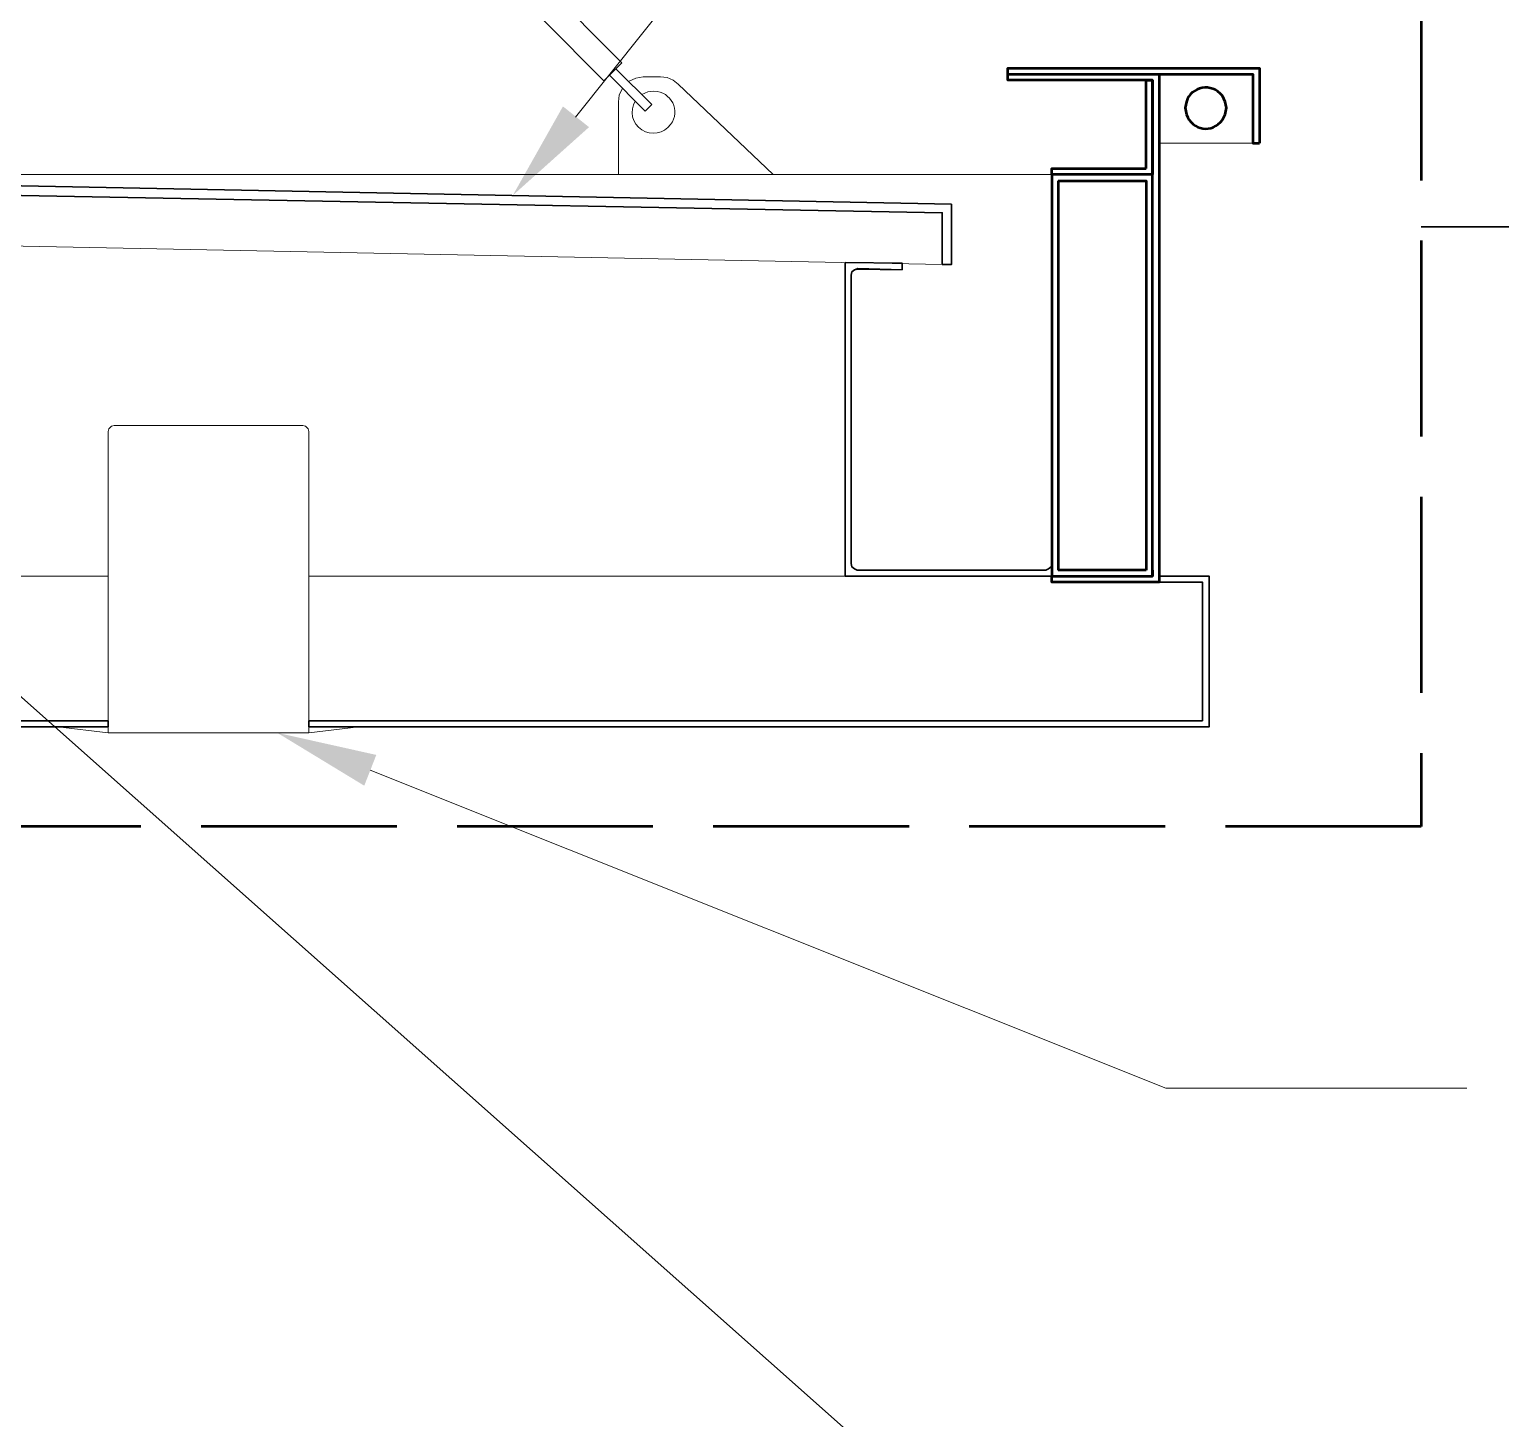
# Model space of a CAD drawing. Header units: inches. Extents: x 5 to 516, y -193 to 129.
# Drawn here: x 370.514 to 372.957, y -36.701 to -34.395 of the extents above; entities that cross this region are included whole.
import ezdxf

# ---------------------------------------------------------------- set-up
doc = ezdxf.new("R2010")
doc.units = ezdxf.units.IN
doc.header["$MEASUREMENT"] = 0
doc.linetypes.add('PDF_IMPORT', pattern=[1, 0.8, -0.2])
doc.layers.add('PDF5_Geometry', color=7, linetype='Continuous')
doc.layers.add('PDF5_Solid Fills', color=7, linetype='Continuous')

msp = doc.modelspace()

# ---------------------------------------------------------------- linework, layer by layer
at = {"layer": 'PDF5_Geometry', "linetype": 'PDF_IMPORT', "lineweight": 50, "ltscale": 0.406667}
msp.add_lwpolyline([(372.825475, -33.894565), (372.825475, -35.7178987), (367.8454753, -35.7178978), (367.8454749, -31.6523421), (369.857697, -31.6523423), (369.8576968, -33.8945643), (372.8254755, -33.894565)], dxfattribs=at)
at = {"layer": 'PDF5_Geometry', "lineweight": 15}
for points in [[(371.4210311, -34.5401204), (372.4010311, -33.3123424)], [(371.4676974, -34.4801206), (371.4976974, -34.4501206), (370.6032529, -33.5512317)], [(371.467697, -34.4801206), (370.5743635, -33.5812316)], [(371.5365864, -34.5301208), (371.4765864, -34.4701208)], [(371.4876973, -34.4601202), (371.5476973, -34.5190091), (371.5365862, -34.5301202)], [(371.5332532, -34.4734542), (371.521031, -34.4756764), (371.5088088, -34.4812319)], [(371.5910309, -34.4856759), (371.5832532, -34.4790092), (371.5732532, -34.4745648), (371.562142, -34.4734537), (371.5332532, -34.4734537)], [(371.4988085, -34.4923434), (371.4932529, -34.5034545), (371.4921418, -34.5145656)], [(371.5510304, -34.496787), (371.5410304, -34.4978981), (371.5310304, -34.5023425)], [(371.7488085, -34.6356766), (371.5910307, -34.4856766)], [(371.4921415, -34.5145647), (371.4921415, -34.6356758)], [(372.545475, -34.5834542), (372.3899195, -34.5834542)], [(369.5032532, -34.6178984), (372.4010311, -37.1912321), (372.898809, -37.1912321)], [(369.5432527, -34.6356766), (372.2121417, -34.6356766)], [(372.0299195, -34.7845651), (369.5588082, -34.7356762)], [(370.6443643, -35.0623429), (370.6443643, -35.5623429), (370.5610309, -35.5523429)], [(370.6443639, -35.0623433), (370.645475, -35.0578988), (370.6499194, -35.0534544), (370.6543639, -35.0523433), (370.9676972, -35.0523433)], [(370.9776976, -35.5623429), (370.9776976, -35.0623429), (370.9765865, -35.0578984), (370.9721421, -35.053454), (370.9676976, -35.0523429)], [(369.5454748, -35.3023433), (370.6443638, -35.3023433)], [(370.9776976, -35.3023433), (371.8688088, -35.3023433)], [(371.061031, -35.5523433), (370.9776976, -35.5623433), (370.6443643, -35.5623433)], [(371.0799197, -35.6245649), (372.4010308, -36.1523427), (372.9010309, -36.1523427)]]:
    msp.add_lwpolyline(points, dxfattribs=at)
at = {"layer": 'PDF5_Geometry', "lineweight": 50}
for points in [[(372.1388085, -34.4690092), (372.1388085, -34.4590092), (372.5565863, -34.4590092), (372.5565863, -34.5834536)], [(372.3899196, -35.3023433), (372.3899196, -35.3123433), (372.2121418, -35.3123433), (372.2121418, -35.3023433), (372.3788085, -35.3023433), (372.3788085, -34.4790099), (372.1388085, -34.4790099), (372.1388085, -34.4690099), (372.3899196, -34.4690099), (372.3899196, -35.3123433)], [(372.3899196, -34.4690099), (372.5454752, -34.4690099), (372.5454752, -34.5834543), (372.5565863, -34.5834543)], [(372.4354751, -34.5145654), (372.4332529, -34.5245655), (372.4354751, -34.5356766)], [(372.4954751, -34.5445655), (372.4999196, -34.5356766), (372.5021418, -34.5245655), (372.4999196, -34.5145654), (372.4954751, -34.5045654)], [(372.3788084, -35.2923433), (372.3788084, -35.3023433), (372.3788084, -34.6356766), (372.2121417, -34.6356766), (372.2121417, -35.3023433), (372.3788084, -35.3023433)], [(372.2221418, -34.6456762), (372.2221418, -35.2923428)], [(372.2221421, -34.6456762), (372.3688088, -34.6456762), (372.3688088, -35.2923428)], [(372.3688088, -35.2923426), (372.2221421, -35.2923426)]]:
    msp.add_lwpolyline(points, dxfattribs=at)
msp.add_lwpolyline([(372.3688088, -34.6256758), (372.3688088, -34.4790092), (372.3788088, -34.4790092), (372.3788088, -34.6356758), (372.2121421, -34.6356758), (372.2121421, -34.6256758)], close=True, dxfattribs=at)
at = {"layer": 'PDF5_Geometry', "lineweight": 35}
for points in [[(372.045475, -34.6845646), (369.5454748, -34.6356757)], [(372.0299195, -34.7845652), (372.0299195, -34.6990096), (369.5588082, -34.6523429)], [(372.0299195, -34.7845651), (372.0454751, -34.7845651), (372.0454751, -34.6845651)], [(372.825475, -34.7223431), (373.5521417, -34.7223431)], [(371.8688083, -34.7812314), (371.9632527, -34.7823425), (371.9632527, -34.7934536), (371.8899194, -34.7912314)], [(371.9632527, -34.7823429), (371.8688083, -34.7812318)], [(371.8899196, -34.7912315), (371.884364, -34.7934537), (371.8799196, -34.796787), (371.8788084, -34.8023426)], [(371.8899196, -34.7923425), (371.884364, -34.7934536), (371.8799196, -34.796787), (371.8788084, -34.8023425)], [(371.9632527, -34.7823425), (371.9632527, -34.7934536), (371.8899194, -34.7923425)], [(372.3899196, -35.3023433), (372.4732529, -35.3023433), (372.4732529, -35.5523433), (370.9776972, -35.5523433)], [(372.2121417, -35.3023429), (372.2121417, -35.3123429), (372.4621417, -35.3123429), (372.4621417, -35.5423429)], [(370.6443643, -35.5523426), (370.6443643, -35.5423426), (369.1499198, -35.5423426)], [(372.4621417, -35.5423426), (370.9776971, -35.5423426)], [(370.9776976, -35.5423426), (370.9776976, -35.5523426)], [(370.6443643, -35.5523433), (369.1499198, -35.5523433)]]:
    msp.add_lwpolyline(points, dxfattribs=at)
for points in [[(371.8688083, -34.7812322), (371.8688083, -35.3023433), (372.2121417, -35.3023433), (371.8688083, -35.3023433)], [(371.8788083, -34.802343), (371.8788083, -35.2812319), (371.8799194, -35.2867875), (371.8843639, -35.2901208), (371.8888083, -35.292343), (371.8843639, -35.2901208), (371.8799194, -35.2867875), (371.8788083, -35.2812319)], [(372.2121418, -35.2812315), (372.2110307, -35.286787), (372.2065863, -35.2901203), (372.2021418, -35.2923426), (371.8888085, -35.2923426), (372.2021418, -35.2923426), (372.2065863, -35.2901203), (372.2110307, -35.286787)], [(372.2121421, -35.3023433), (371.8688087, -35.3023433)]]:
    msp.add_lwpolyline(points, close=True, dxfattribs=at)
at = {"layer": 'PDF5_Geometry', "lineweight": 15}
msp.add_arc((371.55016, -34.5316924), 0.035315, 148.9049842, 324.2152774, dxfattribs=at)
msp.add_open_spline([(371.5788082, -34.5523426), (371.5958267, -34.5295833), (371.580049, -34.4981203), (371.5510304, -34.496787)], degree=3, dxfattribs=at)
at = {"layer": 'PDF5_Geometry', "lineweight": 50}
for points in [[(372.4954751, -34.5045654), (372.476364, -34.4824914), (372.4436973, -34.4884729), (372.4354751, -34.5145654)], [(372.4354751, -34.5356766), (372.4455492, -34.5629914), (372.4780492, -34.567658), (372.4954751, -34.5445655)]]:
    msp.add_open_spline(points, degree=3, dxfattribs=at)
at = {"layer": 'PDF5_Solid Fills', "lineweight": 50, "transparency": 33554559}
for points in [[(371.4432529, -34.5567875), (371.3165863, -34.6701208), (371.3999196, -34.522343)], [(371.0699195, -35.6501205), (370.9254751, -35.5623427), (371.0899195, -35.5990094)]]:
    msp.add_solid(points, dxfattribs=at)

doc.saveas('drawing.dxf')
